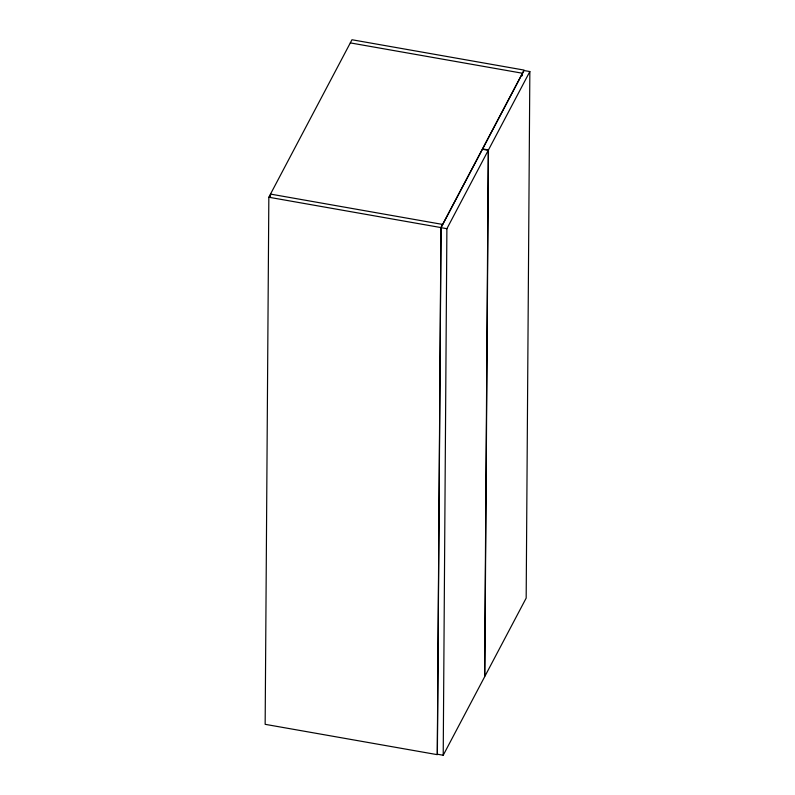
<?xml version="1.0" encoding="UTF-8"?>
<svg xmlns="http://www.w3.org/2000/svg" width="795" height="795" viewBox="0 0 795 795"><rect width="100%" height="100%" fill="white"/><g stroke="black" fill="none" stroke-linecap="round" stroke-linejoin="round"><path stroke-width="1.19" d="M268.839 197.239L265.152 724.325L437.28 754.664L440.957 227.579L524.104 70.089L351.976 39.75L268.839 197.239L440.957 227.579M270.479 196.574L270.499 194.089L442.616 224.429M441.046 227.658L437.369 754.216L443.213 755.25L484.602 676.853L488.279 150.295L482.436 149.271L441.046 227.658L446.889 228.692L488.279 150.295M443.213 755.25L446.889 228.692M488.458 149.947L484.781 676.505L526.171 598.108L529.848 71.55L524.004 70.526L482.615 148.923L488.458 149.947L529.848 71.55M522.414 75.714L522.434 73.239L350.317 42.9"/></g></svg>
